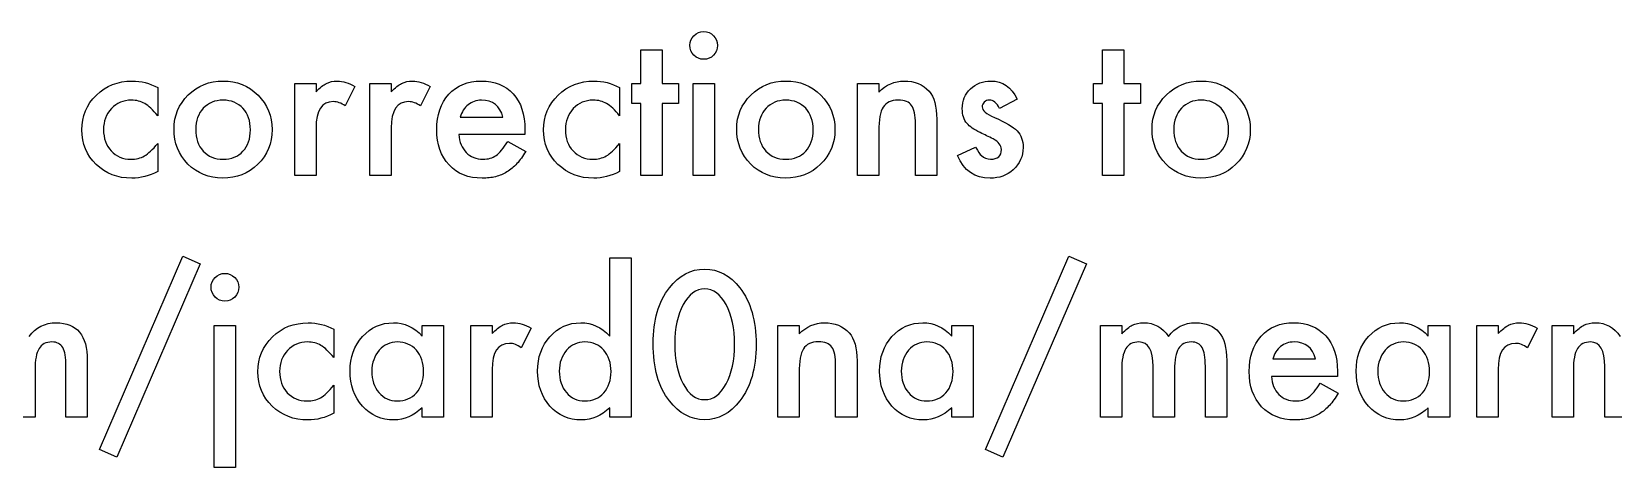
# Model space of a CAD drawing. Extents: x 38 to 923, y 6 to 515.
# Drawn here: x 651.7 to 782.5, y 197.3 to 233.4 of the extents above; entities that cross this region are included whole.
import ezdxf

# ---------------------------------------------------------------- set-up
doc = ezdxf.new("R2010")
doc.units = 0
doc.layers.add('MeArm1.0', color=7, linetype='CONTINUOUS')

msp = doc.modelspace()

# ---------------------------------------------------------------- linework, layer by layer
at = {"layer": 'MeArm1.0', "color": 7}
for points in [[(703.79309, 227.41516), (703.79309, 221.44641), (702.03528, 221.44641), (702.03528, 227.41516), (701.28528, 227.41516), (701.28528, 229.05579), (702.03528, 229.05579), (702.03528, 231.84485), (703.79309, 231.84485), (703.79309, 229.05579), (705.16028, 229.05579), (705.16028, 227.41516), (703.79309, 227.41516)], [(741.98059, 227.41516), (741.98059, 221.44641), (740.22278, 221.44641), (740.22278, 227.41516), (739.47278, 227.41516), (739.47278, 229.05579), (740.22278, 229.05579), (740.22278, 231.84485), (741.98059, 231.84485), (741.98059, 229.05579), (743.34778, 229.05579), (743.34778, 227.41516), (741.98059, 227.41516)], [(673.41809, 229.05579), (675.1759, 229.05579), (675.1759, 228.3761)], [(675.1759, 225.39172), (675.1759, 221.44641), (673.41809, 221.44641), (673.41809, 229.05579)], [(679.63684, 229.05579), (681.39465, 229.05579), (681.39465, 228.3761)], [(681.39465, 225.39172), (681.39465, 221.44641), (679.63684, 221.44641), (679.63684, 229.05579)], [(708.1134, 229.05579), (708.1134, 221.44641), (706.35559, 221.44641), (706.35559, 229.05579), (708.1134, 229.05579)], [(719.94934, 229.05579), (721.71497, 229.05579), (721.71497, 228.35266)], [(721.71497, 225.11829), (721.71497, 221.44641), (719.94934, 221.44641), (719.94934, 229.05579)], [(662.08997, 228.72766), (662.08997, 226.39172)], [(678.39465, 228.8136), (677.58997, 227.20422)], [(684.6134, 228.8136), (683.80872, 227.20422)], [(700.27747, 228.72766), (700.27747, 226.39172)], [(733.15247, 227.75891), (731.69934, 226.98547)], [(687.1054, 226.27454), (690.63665, 226.27454)], [(692.44934, 225.2511), (692.44134, 224.83704)], [(726.50403, 226.11047), (726.50403, 221.44641), (724.7384, 221.44641), (724.7384, 225.69641)], [(662.08997, 224.10266), (662.08997, 221.78235)], [(692.44153, 224.83704), (686.9884, 224.83704)], [(691.02747, 224.26672), (692.51184, 223.4386)], [(700.27747, 224.10266), (700.27747, 221.78235)], [(728.21497, 223.09485), (729.71497, 223.79016)], [(664.15247, 214.77454), (665.60559, 214.13391), (658.69934, 198.14954), (657.26184, 198.79797), (664.15247, 214.77454)], [(699.46497, 214.64172), (701.23059, 214.64172), (701.23059, 201.44641), (699.46497, 201.44641), (699.46497, 202.24329)], [(699.46497, 208.17297), (699.46497, 214.64172)], [(737.43372, 214.77454), (738.88684, 214.13391), (731.98059, 198.14954), (730.54309, 198.79797), (737.43372, 214.77454)], [(668.51965, 209.05579), (668.51965, 197.30579), (666.76184, 197.30579), (666.76184, 209.05579), (668.51965, 209.05579)], [(676.65247, 208.72766), (676.65247, 206.39172)], [(683.96497, 209.05579), (685.73059, 209.05579), (685.73059, 201.44641), (683.96497, 201.44641), (683.96497, 202.24329)], [(683.96497, 208.17297), (683.96497, 209.05579)], [(687.98059, 209.05579), (689.7384, 209.05579), (689.7384, 208.3761)], [(689.7384, 205.39172), (689.7384, 201.44641), (687.98059, 201.44641), (687.98059, 209.05579)], [(692.95715, 208.8136), (692.15247, 207.20422)], [(713.35559, 209.05579), (715.12122, 209.05579), (715.12122, 208.35266)], [(715.12122, 205.11829), (715.12122, 201.44641), (713.35559, 201.44641), (713.35559, 209.05579)], [(727.74622, 209.05579), (729.51184, 209.05579), (729.51184, 201.44641), (727.74622, 201.44641), (727.74622, 202.24329)], [(727.74622, 208.17297), (727.74622, 209.05579)], [(740.04309, 209.05579), (741.8009, 209.05579), (741.8009, 208.35266)], [(741.8009, 205.3761), (741.8009, 201.44641), (740.04309, 201.44641), (740.04309, 209.05579)], [(767.15247, 209.05579), (768.91809, 209.05579), (768.91809, 201.44641), (767.15247, 201.44641), (767.15247, 202.24329)], [(767.15247, 208.17297), (767.15247, 209.05579)], [(771.16809, 209.05579), (772.9259, 209.05579), (772.9259, 208.3761)], [(772.9259, 205.39172), (772.9259, 201.44641), (771.16809, 201.44641), (771.16809, 209.05579)], [(776.14465, 208.8136), (775.33997, 207.20422)], [(777.38684, 209.05579), (779.14465, 209.05579), (779.14465, 208.35266)], [(779.14465, 205.3761), (779.14465, 201.44641), (777.38684, 201.44641), (777.38684, 209.05579)], [(651.94153, 205.3761), (651.94153, 201.44641), (650.1759, 201.44641), (650.1759, 205.64954)], [(656.26184, 206.14954), (656.26184, 201.44641), (654.49622, 201.44641), (654.49622, 205.67297)], [(719.91028, 206.11047), (719.91028, 201.44641), (718.14465, 201.44641), (718.14465, 205.69641)], [(746.16028, 205.3761), (746.16028, 201.44641), (744.39465, 201.44641), (744.39465, 205.64954)], [(750.48059, 206.14954), (750.48059, 201.44641), (748.71497, 201.44641), (748.71497, 205.67297)], [(754.2929, 206.27454), (757.82415, 206.27454)], [(783.50403, 205.3761), (783.50403, 201.44641), (781.7384, 201.44641), (781.7384, 205.64954)], [(676.65247, 204.10266), (676.65247, 201.78235)], [(759.62903, 204.83704), (754.1759, 204.83704)], [(758.21497, 204.26672), (759.69934, 203.4386)], [(759.63684, 205.2511), (759.62884, 204.83704)]]:
    msp.add_lwpolyline(points, dxfattribs=at)
for points in [[(706.08997, 232.21985), (706.08996, 232.52713), (706.20194, 232.79275), (706.4259, 233.01672)], [(706.4259, 233.01672), (706.64986, 233.24067), (706.91809, 233.35265), (707.23059, 233.35266)], [(707.23059, 233.35266), (707.5483, 233.35265), (707.81913, 233.24067), (708.04309, 233.01672)], [(708.04309, 233.01672), (708.26705, 232.79796), (708.37903, 232.52973), (708.37903, 232.21204)], [(706.4259, 231.39954), (706.20194, 231.62348), (706.08996, 231.89692), (706.08997, 232.21985)], [(708.37903, 232.21204), (708.37903, 231.89432), (708.26705, 231.62348), (708.04309, 231.39954)], [(707.2384, 231.0636), (706.92069, 231.06359), (706.64986, 231.17557), (706.4259, 231.39954)], [(708.04309, 231.39954), (707.82434, 231.17557), (707.55611, 231.06359), (707.2384, 231.0636)], [(657.01184, 228.09485), (657.81392, 228.87609), (658.7983, 229.26672), (659.96497, 229.26672)], [(659.96497, 229.26672), (660.71496, 229.26672), (661.42329, 229.08703), (662.08997, 228.72766)], [(664.6134, 228.11047), (665.39986, 228.8813), (666.35819, 229.26672), (667.4884, 229.26672)], [(667.4884, 229.26672), (668.62381, 229.26672), (669.58735, 228.8787), (670.37903, 228.10266)], [(675.1759, 228.3761), (675.49882, 228.71463), (675.78527, 228.9464), (676.03528, 229.07141)], [(676.03528, 229.07141), (676.29048, 229.20161), (676.59257, 229.26672), (676.94153, 229.26672)], [(676.94153, 229.26672), (677.40506, 229.26672), (677.88944, 229.11567), (678.39465, 228.8136)], [(681.39465, 228.3761), (681.71757, 228.71463), (682.00402, 228.9464), (682.25403, 229.07141)], [(682.25403, 229.07141), (682.50923, 229.20161), (682.81132, 229.26672), (683.16028, 229.26672)], [(683.16028, 229.26672), (683.62381, 229.26672), (684.10819, 229.11567), (684.6134, 228.8136)], [(686.15247, 228.16516), (686.82434, 228.89953), (687.71496, 229.26672), (688.82434, 229.26672)], [(688.82434, 229.26672), (689.94413, 229.26672), (690.82954, 228.90995), (691.48059, 228.19641)], [(695.19934, 228.09485), (696.00142, 228.87609), (696.9858, 229.26672), (698.15247, 229.26672)], [(698.15247, 229.26672), (698.90246, 229.26672), (699.61079, 229.08703), (700.27747, 228.72766)], [(711.14465, 228.11047), (711.93111, 228.8813), (712.88944, 229.26672), (714.01965, 229.26672)], [(714.01965, 229.26672), (715.15506, 229.26672), (716.1186, 228.8787), (716.91028, 228.10266)], [(721.71497, 228.35266), (722.32955, 228.96203), (723.02225, 229.26672), (723.79309, 229.26672)], [(723.79309, 229.26672), (724.6785, 229.26672), (725.36861, 228.98807), (725.8634, 228.43079)], [(729.29309, 228.61829), (729.75663, 229.05057), (730.31913, 229.26672), (730.98059, 229.26672)], [(730.98059, 229.26672), (731.95454, 229.26672), (732.6785, 228.76411), (733.15247, 227.75891)], [(745.4884, 228.11047), (746.27486, 228.8813), (747.23319, 229.26672), (748.3634, 229.26672)], [(748.3634, 229.26672), (749.49881, 229.26672), (750.46235, 228.8787), (751.25403, 228.10266)], [(655.80872, 225.21985), (655.80872, 226.35526), (656.20976, 227.31359), (657.01184, 228.09485)], [(659.91028, 227.68079), (659.24882, 227.68078), (658.69934, 227.44901), (658.26184, 226.98547)], [(661.01184, 227.39954), (660.69934, 227.58703), (660.33215, 227.68078), (659.91028, 227.68079)], [(663.43372, 225.30579), (663.43372, 226.40474), (663.82694, 227.33963), (664.6134, 228.11047)], [(667.4884, 227.68084), (666.81652, 227.68083), (666.27225, 227.45687), (665.85559, 227.00896)], [(669.13684, 227.00896), (668.72017, 227.45687), (668.17069, 227.68083), (667.4884, 227.68084)], [(670.37903, 228.10266), (671.16027, 227.32661), (671.55089, 226.37349), (671.5509, 225.24329)], [(685.15247, 225.24329), (685.15247, 226.44641), (685.4858, 227.42036), (686.15247, 228.16516)], [(688.86321, 227.68079), (688.64967, 227.68078), (688.44915, 227.64689), (688.26165, 227.57922)], [(690.63665, 226.27454), (690.39185, 227.21203), (689.80071, 227.68078), (688.86321, 227.68079)], [(691.48059, 228.19641), (692.12642, 227.48807), (692.44933, 226.5063), (692.44934, 225.2511)], [(693.99622, 225.21985), (693.99622, 226.35526), (694.39726, 227.31359), (695.19934, 228.09485)], [(698.09778, 227.68079), (697.43632, 227.68078), (696.88684, 227.44901), (696.44934, 226.98547)], [(699.19934, 227.39954), (698.88684, 227.58703), (698.51965, 227.68078), (698.09778, 227.68079)], [(709.96497, 225.30579), (709.96497, 226.40474), (710.35819, 227.33963), (711.14465, 228.11047)], [(714.01965, 227.68084), (713.34777, 227.68083), (712.8035, 227.45687), (712.38684, 227.00896)], [(715.66809, 227.00896), (715.25142, 227.45687), (714.70194, 227.68083), (714.01965, 227.68084)], [(716.91028, 228.10266), (717.69152, 227.32661), (718.08214, 226.37349), (718.08215, 225.24329)], [(723.31653, 227.6886), (722.73319, 227.68859), (722.31913, 227.49588), (722.07434, 227.11047)], [(724.4259, 227.2511), (724.22277, 227.54276), (723.85298, 227.68859), (723.31653, 227.6886)], [(725.8634, 228.43079), (726.29048, 227.95682), (726.50402, 227.18338), (726.50403, 226.11047)], [(728.6134, 226.97766), (728.6134, 227.63911), (728.83996, 228.18599), (729.29309, 228.61829)], [(730.84778, 227.6886), (730.68632, 227.68859), (730.5483, 227.6339), (730.43372, 227.52454)], [(731.69934, 226.98547), (731.47017, 227.45422), (731.18632, 227.68859), (730.84778, 227.6886)], [(744.30872, 225.30579), (744.30872, 226.40474), (744.70194, 227.33963), (745.4884, 228.11047)], [(748.3634, 227.68084), (747.69152, 227.68083), (747.14725, 227.45687), (746.73059, 227.00896)], [(750.01184, 227.00896), (749.59517, 227.45687), (749.04569, 227.68083), (748.3634, 227.68084)], [(751.25403, 228.10266), (752.03527, 227.32661), (752.42589, 226.37349), (752.4259, 225.24329)], [(658.26184, 226.98547), (657.82434, 226.52193), (657.60559, 225.9412), (657.60559, 225.24329)], [(662.08997, 226.39172), (661.68892, 226.8813), (661.32954, 227.21724), (661.01184, 227.39954)], [(665.85559, 227.00896), (665.43892, 226.56104), (665.23059, 225.98291), (665.23059, 225.27459)], [(669.75403, 225.23552), (669.75402, 225.9751), (669.54829, 226.56625), (669.13684, 227.00896)], [(676.6134, 227.5636), (675.65507, 227.56359), (675.1759, 226.83963), (675.1759, 225.39172)], [(677.58997, 227.20422), (677.25663, 227.4438), (676.93111, 227.56359), (676.6134, 227.5636)], [(682.83215, 227.5636), (681.87382, 227.56359), (681.39465, 226.83963), (681.39465, 225.39172)], [(683.80872, 227.20422), (683.47538, 227.4438), (683.14986, 227.56359), (682.83215, 227.5636)], [(687.3554, 226.86047), (687.24602, 226.68859), (687.16269, 226.49328), (687.1054, 226.27454)], [(687.74603, 227.29797), (687.59498, 227.17818), (687.46477, 227.03234), (687.3554, 226.86047)], [(688.26165, 227.57922), (688.07415, 227.51672), (687.90227, 227.42297), (687.74603, 227.29797)], [(696.44934, 226.98547), (696.01184, 226.52193), (695.79309, 225.9412), (695.79309, 225.24329)], [(700.27747, 226.39172), (699.87642, 226.8813), (699.51704, 227.21724), (699.19934, 227.39954)], [(712.38684, 227.00896), (711.97017, 226.56104), (711.76184, 225.98291), (711.76184, 225.27459)], [(716.28528, 225.23552), (716.28527, 225.9751), (716.07954, 226.56625), (715.66809, 227.00896)], [(722.07434, 227.11047), (721.83475, 226.73026), (721.71496, 226.0662), (721.71497, 225.11829)], [(724.7384, 225.69641), (724.7384, 226.44641), (724.63423, 226.96463), (724.4259, 227.2511)], [(729.01184, 225.7511), (728.74621, 226.0688), (728.6134, 226.47766), (728.6134, 226.97766)], [(730.43372, 227.52454), (730.31913, 227.42036), (730.26184, 227.28495), (730.26184, 227.11829)], [(730.26184, 227.11829), (730.26184, 226.82661), (730.60038, 226.53755), (731.27747, 226.2511)], [(746.73059, 227.00896), (746.31392, 226.56104), (746.10559, 225.98291), (746.10559, 225.27459)], [(750.62903, 225.23552), (750.62902, 225.9751), (750.42329, 226.56625), (750.01184, 227.00896)], [(656.99622, 222.36829), (656.20455, 223.13391), (655.80872, 224.08443), (655.80872, 225.21985)], [(657.60559, 225.24329), (657.60559, 224.52974), (657.81653, 223.9438), (658.2384, 223.48547)], [(664.58997, 222.39954), (663.81913, 223.17037), (663.43372, 224.13912), (663.43372, 225.30579)], [(665.23059, 225.27459), (665.23059, 224.51417), (665.43371, 223.9126), (665.83997, 223.4699)], [(669.13684, 223.46209), (669.54829, 223.90479), (669.75402, 224.49594), (669.75403, 225.23552)], [(671.5509, 225.24329), (671.55089, 224.10266), (671.15767, 223.14693), (670.37122, 222.3761)], [(686.18372, 222.32141), (685.49621, 223.05578), (685.15247, 224.02974), (685.15247, 225.24329)], [(695.18372, 222.36829), (694.39205, 223.13391), (693.99622, 224.08443), (693.99622, 225.21985)], [(695.79309, 225.24329), (695.79309, 224.52974), (696.00403, 223.9438), (696.4259, 223.48547)], [(711.12122, 222.39954), (710.35038, 223.17037), (709.96497, 224.13912), (709.96497, 225.30579)], [(711.76184, 225.27459), (711.76184, 224.51417), (711.96496, 223.9126), (712.37122, 223.4699)], [(715.66809, 223.46209), (716.07954, 223.90479), (716.28527, 224.49594), (716.28528, 225.23552)], [(718.08215, 225.24329), (718.08214, 224.10266), (717.68892, 223.14693), (716.90247, 222.3761)], [(730.08997, 225.0011), (729.57955, 225.25109), (729.22017, 225.50109), (729.01184, 225.7511)], [(730.62903, 224.74329), (730.45194, 224.82659), (730.27225, 224.91255), (730.08997, 225.0011)], [(731.27747, 226.2511), (732.20975, 225.85005), (732.83736, 225.48026), (733.16028, 225.14172)], [(733.16028, 225.14172), (733.48319, 224.80318), (733.64465, 224.34745), (733.64465, 223.77454)], [(745.46497, 222.39954), (744.69413, 223.17037), (744.30872, 224.13912), (744.30872, 225.30579)], [(746.10559, 225.27459), (746.10559, 224.51417), (746.30871, 223.9126), (746.71497, 223.4699)], [(750.01184, 223.46209), (750.42329, 223.90479), (750.62902, 224.49594), (750.62903, 225.23552)], [(752.4259, 225.24329), (752.42589, 224.10266), (752.03267, 223.14693), (751.24622, 222.3761)], [(660.9884, 223.07141), (661.3009, 223.24849), (661.66808, 223.59224), (662.08997, 224.10266)], [(686.9884, 224.83704), (687.0353, 224.21203), (687.2384, 223.71464), (687.59778, 223.34485)], [(690.06653, 223.11047), (690.34777, 223.31881), (690.66808, 223.70422), (691.02747, 224.26672)], [(699.1759, 223.07141), (699.4884, 223.24849), (699.85558, 223.59224), (700.27747, 224.10266)], [(729.71497, 223.79016), (729.9233, 223.42558), (730.08215, 223.19381), (730.19153, 223.09485)], [(731.16028, 224.48547), (730.98319, 224.57397), (730.80611, 224.65995), (730.62903, 224.74329)], [(731.84778, 223.61047), (731.84777, 223.92297), (731.61861, 224.21464), (731.16028, 224.48547)], [(733.64465, 223.77454), (733.64465, 223.04016), (733.37381, 222.42558), (732.83215, 221.93079)], [(659.94934, 221.22766), (658.77225, 221.22766), (657.78788, 221.60787), (656.99622, 222.36829)], [(658.2384, 223.48547), (658.66548, 223.02714), (659.20975, 222.79797), (659.87122, 222.79797)], [(659.87122, 222.79797), (660.29309, 222.79797), (660.66548, 222.88907), (660.9884, 223.07141)], [(667.45715, 221.22766), (666.31652, 221.22766), (665.3608, 221.61829), (664.58997, 222.39954)], [(665.83997, 223.4699), (666.25663, 223.02198), (666.80611, 222.79802), (667.4884, 222.79802)], [(670.37122, 222.3761), (669.57954, 221.61047), (668.60819, 221.22766), (667.45715, 221.22766)], [(667.4884, 222.79802), (668.1759, 222.79802), (668.72538, 223.01938), (669.13684, 223.46209)], [(687.59778, 223.34485), (687.95715, 222.98026), (688.41809, 222.79797), (688.98059, 222.79797)], [(688.98059, 222.79797), (689.41809, 222.79797), (689.78006, 222.90214), (690.06653, 223.11047)], [(691.78528, 222.43079), (691.53006, 222.15474), (691.25663, 221.92558), (690.96497, 221.74329)], [(692.51184, 223.4386), (692.28267, 223.04797), (692.04048, 222.71203), (691.78528, 222.43079)], [(698.13684, 221.22766), (696.95975, 221.22766), (695.97538, 221.60787), (695.18372, 222.36829)], [(696.4259, 223.48547), (696.85298, 223.02714), (697.39725, 222.79797), (698.05872, 222.79797)], [(698.05872, 222.79797), (698.48059, 222.79797), (698.85298, 222.88907), (699.1759, 223.07141)], [(713.9884, 221.22766), (712.84777, 221.22766), (711.89205, 221.61829), (711.12122, 222.39954)], [(712.37122, 223.4699), (712.78788, 223.02198), (713.33736, 222.79802), (714.01965, 222.79802)], [(716.90247, 222.3761), (716.11079, 221.61047), (715.13944, 221.22766), (713.9884, 221.22766)], [(714.01965, 222.79802), (714.70715, 222.79802), (715.25663, 223.01938), (715.66809, 223.46209)], [(730.9259, 221.22766), (729.64986, 221.22766), (728.74621, 221.85006), (728.21497, 223.09485)], [(730.19153, 223.09485), (730.40507, 222.89693), (730.66028, 222.79797), (730.95715, 222.79797)], [(730.95715, 222.79797), (731.5509, 222.79797), (731.84777, 223.06881), (731.84778, 223.61047)], [(748.33215, 221.22766), (747.19152, 221.22766), (746.2358, 221.61829), (745.46497, 222.39954)], [(746.71497, 223.4699), (747.13163, 223.02198), (747.68111, 222.79802), (748.3634, 222.79802)], [(751.24622, 222.3761), (750.45454, 221.61047), (749.48319, 221.22766), (748.33215, 221.22766)], [(748.3634, 222.79802), (749.0509, 222.79802), (749.60038, 223.01938), (750.01184, 223.46209)], [(662.08997, 221.78235), (661.37642, 221.41256), (660.66288, 221.22766), (659.94934, 221.22766)], [(688.91809, 221.22766), (687.78267, 221.22766), (686.87121, 221.59224), (686.18372, 222.32141)], [(690.01965, 221.35266), (689.68111, 221.26936), (689.31392, 221.22766), (688.91809, 221.22766)], [(690.96497, 221.74329), (690.67329, 221.5662), (690.35819, 221.43599), (690.01965, 221.35266)], [(700.27747, 221.78235), (699.56392, 221.41256), (698.85038, 221.22766), (698.13684, 221.22766)], [(732.83215, 221.93079), (732.30611, 221.46204), (731.67069, 221.22766), (730.9259, 221.22766)], [(666.83215, 213.01672), (667.05611, 213.24067), (667.32434, 213.35265), (667.63684, 213.35266)], [(667.63684, 213.35266), (667.95455, 213.35265), (668.22538, 213.24067), (668.44934, 213.01672)], [(704.39465, 212.15735), (705.19673, 213.1938), (706.16809, 213.71202), (707.30872, 213.71204)], [(707.30872, 213.71204), (708.44933, 213.71202), (709.42069, 213.1938), (710.22278, 212.15735)], [(666.49622, 212.21985), (666.49621, 212.52713), (666.60819, 212.79275), (666.83215, 213.01672)], [(666.83215, 211.39954), (666.60819, 211.62348), (666.49621, 211.89692), (666.49622, 212.21985)], [(668.44934, 213.01672), (668.6733, 212.79796), (668.78528, 212.52973), (668.78528, 212.21204)], [(668.78528, 212.21204), (668.78528, 211.89432), (668.6733, 211.62348), (668.44934, 211.39954)], [(703.0509, 207.55579), (703.0509, 209.47765), (703.49882, 211.01151), (704.39465, 212.15735)], [(707.30872, 212.06342), (706.60038, 212.06341), (706.01184, 211.63112), (705.54309, 210.76654)], [(709.08215, 210.76654), (708.6134, 211.63112), (708.02225, 212.06341), (707.30872, 212.06342)], [(710.22278, 212.15735), (711.1186, 211.01151), (711.56652, 209.45161), (711.56653, 207.47766)], [(667.64465, 211.0636), (667.32694, 211.06359), (667.05611, 211.17557), (666.83215, 211.39954)], [(668.44934, 211.39954), (668.23059, 211.17557), (667.96236, 211.06359), (667.64465, 211.0636)], [(705.54309, 210.76654), (705.07434, 209.90716), (704.83996, 208.83424), (704.83997, 207.54779)], [(709.78528, 207.48529), (709.78527, 208.80299), (709.5509, 209.89674), (709.08215, 210.76654)], [(651.44934, 208.14172), (652.00142, 208.89172), (652.74881, 209.26672), (653.69153, 209.26672)], [(653.69153, 209.26672), (655.40506, 209.26672), (656.26183, 208.22765), (656.26184, 206.14954)], [(670.37122, 205.21985), (670.37122, 206.35526), (670.77226, 207.31359), (671.57434, 208.09485)], [(671.57434, 208.09485), (672.37642, 208.87609), (673.3608, 209.26672), (674.52747, 209.26672)], [(674.52747, 209.26672), (675.27746, 209.26672), (675.98579, 209.08703), (676.65247, 208.72766)], [(677.99622, 205.27454), (677.99622, 206.41516), (678.33736, 207.36568), (679.01965, 208.1261)], [(679.01965, 208.1261), (679.70194, 208.88651), (680.55611, 209.26672), (681.58215, 209.26672)], [(681.58215, 209.26672), (682.46756, 209.26672), (683.26183, 208.90213), (683.96497, 208.17297)], [(689.7384, 208.3761), (690.06132, 208.71463), (690.34777, 208.9464), (690.59778, 209.07141)], [(690.59778, 209.07141), (690.85298, 209.20161), (691.15507, 209.26672), (691.50403, 209.26672)], [(691.50403, 209.26672), (691.96756, 209.26672), (692.45194, 209.11567), (692.95715, 208.8136)], [(693.49622, 205.27454), (693.49622, 206.40995), (693.83736, 207.35786), (694.51965, 208.11829)], [(694.51965, 208.11829), (695.19673, 208.8839), (696.0483, 209.26672), (697.07434, 209.26672)], [(697.07434, 209.26672), (697.96496, 209.26672), (698.76183, 208.90213), (699.46497, 208.17297)], [(715.12122, 208.35266), (715.7358, 208.96203), (716.4285, 209.26672), (717.19934, 209.26672)], [(717.19934, 209.26672), (718.08475, 209.26672), (718.77486, 208.98807), (719.26965, 208.43079)], [(719.26965, 208.43079), (719.69673, 207.95682), (719.91027, 207.18338), (719.91028, 206.11047)], [(721.77747, 205.27454), (721.77747, 206.41516), (722.11861, 207.36568), (722.8009, 208.1261)], [(722.8009, 208.1261), (723.48319, 208.88651), (724.33736, 209.26672), (725.3634, 209.26672)], [(725.3634, 209.26672), (726.24881, 209.26672), (727.04308, 208.90213), (727.74622, 208.17297)], [(741.8009, 208.35266), (742.13944, 208.70682), (742.4285, 208.9464), (742.66809, 209.07141)], [(742.66809, 209.07141), (742.9233, 209.20161), (743.24361, 209.26672), (743.62903, 209.26672)], [(743.62903, 209.26672), (744.4884, 209.26672), (745.16808, 208.89172), (745.66809, 208.14172)], [(745.66809, 208.14172), (746.22017, 208.89172), (746.96756, 209.26672), (747.91028, 209.26672)], [(747.91028, 209.26672), (749.62381, 209.26672), (750.48058, 208.22765), (750.48059, 206.14954)], [(752.33997, 205.24329), (752.33997, 206.44641), (752.6733, 207.42036), (753.33997, 208.16516)], [(753.33997, 208.16516), (754.01184, 208.89953), (754.90246, 209.26672), (756.01184, 209.26672)], [(756.01184, 209.26672), (757.13163, 209.26672), (758.01704, 208.90995), (758.66809, 208.19641)], [(758.66809, 208.19641), (759.31392, 207.48807), (759.63683, 206.5063), (759.63684, 205.2511)], [(761.18372, 205.27454), (761.18372, 206.41516), (761.52486, 207.36568), (762.20715, 208.1261)], [(762.20715, 208.1261), (762.88944, 208.88651), (763.74361, 209.26672), (764.76965, 209.26672)], [(764.76965, 209.26672), (765.65506, 209.26672), (766.44933, 208.90213), (767.15247, 208.17297)], [(772.9259, 208.3761), (773.24882, 208.71463), (773.53527, 208.9464), (773.78528, 209.07141)], [(773.78528, 209.07141), (774.04048, 209.20161), (774.34257, 209.26672), (774.69153, 209.26672)], [(774.69153, 209.26672), (775.15506, 209.26672), (775.63944, 209.11567), (776.14465, 208.8136)], [(779.14465, 208.35266), (779.48319, 208.70682), (779.77225, 208.9464), (780.01184, 209.07141)], [(780.01184, 209.07141), (780.26705, 209.20161), (780.58736, 209.26672), (780.97278, 209.26672)], [(780.97278, 209.26672), (781.83215, 209.26672), (782.51183, 208.89172), (783.01184, 208.14172)], [(652.26965, 207.13391), (652.0509, 206.76932), (651.94152, 206.18339), (651.94153, 205.3761)], [(653.33215, 207.68079), (652.84777, 207.68078), (652.4936, 207.49849), (652.26965, 207.13391)], [(654.23059, 207.21985), (654.04829, 207.52713), (653.74881, 207.68078), (653.33215, 207.68079)], [(654.49622, 205.67297), (654.49621, 206.40214), (654.40762, 206.91776), (654.23059, 207.21985)], [(672.82434, 206.98547), (672.38684, 206.52193), (672.16809, 205.9412), (672.16809, 205.24329)], [(674.47278, 207.68079), (673.81132, 207.68078), (673.26184, 207.44901), (672.82434, 206.98547)], [(675.57434, 207.39954), (675.26184, 207.58703), (674.89465, 207.68078), (674.47278, 207.68079)], [(676.65247, 206.39172), (676.25142, 206.8813), (675.89204, 207.21724), (675.57434, 207.39954)], [(680.39465, 206.99329), (679.99361, 206.52974), (679.79309, 205.95682), (679.79309, 205.27454)], [(681.91028, 207.68079), (681.30611, 207.68078), (680.8009, 207.45161), (680.39465, 206.99329)], [(683.47278, 207.0011), (683.07173, 207.45422), (682.5509, 207.68078), (681.91028, 207.68079)], [(684.07434, 205.23547), (684.07433, 205.94901), (683.87381, 206.53755), (683.47278, 207.0011)], [(691.1759, 207.5636), (690.21757, 207.56359), (689.7384, 206.83963), (689.7384, 205.39172)], [(692.15247, 207.20422), (691.81913, 207.4438), (691.49361, 207.56359), (691.1759, 207.5636)], [(695.89465, 206.99329), (695.49361, 206.52974), (695.29309, 205.95682), (695.29309, 205.27454)], [(697.41028, 207.68079), (696.80611, 207.68078), (696.3009, 207.45161), (695.89465, 206.99329)], [(698.97278, 207.0011), (698.57173, 207.45422), (698.0509, 207.68078), (697.41028, 207.68079)], [(699.57434, 205.23547), (699.57433, 205.94901), (699.37381, 206.53755), (698.97278, 207.0011)], [(704.39465, 202.80579), (703.49882, 203.95162), (703.0509, 205.53495), (703.0509, 207.55579)], [(704.83997, 207.54779), (704.83996, 206.20925), (705.07173, 205.09727), (705.53528, 204.21186)], [(709.08215, 204.21186), (709.5509, 205.07644), (709.78527, 206.16758), (709.78528, 207.48529)], [(711.56653, 207.47766), (711.56652, 205.50891), (711.1186, 203.95162), (710.22278, 202.80579)], [(715.48059, 207.11047), (715.241, 206.73026), (715.12121, 206.0662), (715.12122, 205.11829)], [(716.72278, 207.6886), (716.13944, 207.68859), (715.72538, 207.49588), (715.48059, 207.11047)], [(717.83215, 207.2511), (717.62902, 207.54276), (717.25923, 207.68859), (716.72278, 207.6886)], [(718.14465, 205.69641), (718.14465, 206.44641), (718.04048, 206.96463), (717.83215, 207.2511)], [(724.1759, 206.99329), (723.77486, 206.52974), (723.57434, 205.95682), (723.57434, 205.27454)], [(725.69153, 207.68079), (725.08736, 207.68078), (724.58215, 207.45161), (724.1759, 206.99329)], [(727.25403, 207.0011), (726.85298, 207.45422), (726.33215, 207.68078), (725.69153, 207.68079)], [(727.85559, 205.23547), (727.85558, 205.94901), (727.65506, 206.53755), (727.25403, 207.0011)], [(742.13684, 207.1261), (741.91288, 206.7563), (741.8009, 206.17297), (741.8009, 205.3761)], [(743.22278, 207.68079), (742.72798, 207.68078), (742.366, 207.49588), (742.13684, 207.1261)], [(744.39465, 205.64954), (744.39465, 207.0037), (744.00402, 207.68078), (743.22278, 207.68079)], [(746.4884, 207.13391), (746.26965, 206.76932), (746.16027, 206.18339), (746.16028, 205.3761)], [(747.5509, 207.68079), (747.06652, 207.68078), (746.71235, 207.49849), (746.4884, 207.13391)], [(748.44934, 207.21985), (748.26704, 207.52713), (747.96756, 207.68078), (747.5509, 207.68079)], [(748.71497, 205.67297), (748.71496, 206.40214), (748.62637, 206.91776), (748.44934, 207.21985)], [(754.5429, 206.86047), (754.43352, 206.68859), (754.35019, 206.49328), (754.2929, 206.27454)], [(754.93353, 207.29797), (754.78248, 207.17818), (754.65227, 207.03234), (754.5429, 206.86047)], [(755.44915, 207.57922), (755.26165, 207.51672), (755.08977, 207.42297), (754.93353, 207.29797)], [(756.05071, 207.68079), (755.83717, 207.68078), (755.63665, 207.64689), (755.44915, 207.57922)], [(757.82415, 206.27454), (757.57935, 207.21203), (756.98821, 207.68078), (756.05071, 207.68079)], [(763.58215, 206.99329), (763.18111, 206.52974), (762.98059, 205.95682), (762.98059, 205.27454)], [(765.09778, 207.68079), (764.49361, 207.68078), (763.9884, 207.45161), (763.58215, 206.99329)], [(766.66028, 207.0011), (766.25923, 207.45422), (765.7384, 207.68078), (765.09778, 207.68079)], [(767.26184, 205.23547), (767.26183, 205.94901), (767.06131, 206.53755), (766.66028, 207.0011)], [(774.3634, 207.5636), (773.40507, 207.56359), (772.9259, 206.83963), (772.9259, 205.39172)], [(775.33997, 207.20422), (775.00663, 207.4438), (774.68111, 207.56359), (774.3634, 207.5636)], [(779.48059, 207.1261), (779.25663, 206.7563), (779.14465, 206.17297), (779.14465, 205.3761)], [(780.56653, 207.68079), (780.07173, 207.68078), (779.70975, 207.49588), (779.48059, 207.1261)], [(781.7384, 205.64954), (781.7384, 207.0037), (781.34777, 207.68078), (780.56653, 207.68079)], [(671.55872, 202.36829), (670.76705, 203.13391), (670.37122, 204.08443), (670.37122, 205.21985)], [(672.16809, 205.24329), (672.16809, 204.52974), (672.37903, 203.9438), (672.8009, 203.48547)], [(675.5509, 203.07141), (675.8634, 203.24849), (676.23058, 203.59224), (676.65247, 204.10266)], [(679.01965, 202.36829), (678.33736, 203.14433), (677.99622, 204.11308), (677.99622, 205.27454)], [(679.79309, 205.27454), (679.79309, 204.54537), (679.9884, 203.95162), (680.37903, 203.49329)], [(683.47278, 203.46985), (683.87381, 203.93339), (684.07433, 204.52193), (684.07434, 205.23547)], [(694.51965, 202.36829), (693.83736, 203.14433), (693.49622, 204.11308), (693.49622, 205.27454)], [(695.29309, 205.27454), (695.29309, 204.54537), (695.4884, 203.95162), (695.87903, 203.49329)], [(698.97278, 203.46985), (699.37381, 203.93339), (699.57433, 204.52193), (699.57434, 205.23547)], [(705.53528, 204.21186), (705.99882, 203.34206), (706.58996, 202.90717), (707.30872, 202.90717)], [(707.30872, 202.90717), (708.02225, 202.90717), (708.6134, 203.34206), (709.08215, 204.21186)], [(722.8009, 202.36829), (722.11861, 203.14433), (721.77747, 204.11308), (721.77747, 205.27454)], [(723.57434, 205.27454), (723.57434, 204.54537), (723.76965, 203.95162), (724.16028, 203.49329)], [(727.25403, 203.46985), (727.65506, 203.93339), (727.85558, 204.52193), (727.85559, 205.23547)], [(753.37122, 202.32141), (752.68371, 203.05578), (752.33997, 204.02974), (752.33997, 205.24329)], [(754.1759, 204.83704), (754.2228, 204.21203), (754.4259, 203.71464), (754.78528, 203.34485)], [(757.25403, 203.11047), (757.53527, 203.31881), (757.85558, 203.70422), (758.21497, 204.26672)], [(762.20715, 202.36829), (761.52486, 203.14433), (761.18372, 204.11308), (761.18372, 205.27454)], [(762.98059, 205.27454), (762.98059, 204.54537), (763.1759, 203.95162), (763.56653, 203.49329)], [(766.66028, 203.46985), (767.06131, 203.93339), (767.26183, 204.52193), (767.26184, 205.23547)], [(672.8009, 203.48547), (673.22798, 203.02714), (673.77225, 202.79797), (674.43372, 202.79797)], [(674.43372, 202.79797), (674.85559, 202.79797), (675.22798, 202.88907), (675.5509, 203.07141)], [(680.37903, 203.49329), (680.78007, 203.02974), (681.28527, 202.79797), (681.89465, 202.79797)], [(681.89465, 202.79797), (682.54569, 202.79797), (683.07173, 203.02193), (683.47278, 203.46985)], [(695.87903, 203.49329), (696.28007, 203.02974), (696.78527, 202.79797), (697.39465, 202.79797)], [(697.39465, 202.79797), (698.04569, 202.79797), (698.57173, 203.02193), (698.97278, 203.46985)], [(707.31653, 201.2511), (706.18111, 201.2511), (705.20715, 201.76933), (704.39465, 202.80579)], [(710.22278, 202.80579), (709.42069, 201.76933), (708.45194, 201.2511), (707.31653, 201.2511)], [(724.16028, 203.49329), (724.56132, 203.02974), (725.06652, 202.79797), (725.6759, 202.79797)], [(725.6759, 202.79797), (726.32694, 202.79797), (726.85298, 203.02193), (727.25403, 203.46985)], [(754.78528, 203.34485), (755.14465, 202.98026), (755.60559, 202.79797), (756.16809, 202.79797)], [(756.16809, 202.79797), (756.60559, 202.79797), (756.96756, 202.90214), (757.25403, 203.11047)], [(759.69934, 203.4386), (759.47017, 203.04797), (759.22798, 202.71203), (758.97278, 202.43079)], [(763.56653, 203.49329), (763.96757, 203.02974), (764.47277, 202.79797), (765.08215, 202.79797)], [(765.08215, 202.79797), (765.73319, 202.79797), (766.25923, 203.02193), (766.66028, 203.46985)], [(674.51184, 201.22766), (673.33475, 201.22766), (672.35038, 201.60787), (671.55872, 202.36829)], [(676.65247, 201.78235), (675.93892, 201.41256), (675.22538, 201.22766), (674.51184, 201.22766)], [(681.62903, 201.22766), (680.57694, 201.22766), (679.70715, 201.60787), (679.01965, 202.36829)], [(683.96497, 202.24329), (683.241, 201.5662), (682.46236, 201.22766), (681.62903, 201.22766)], [(697.1134, 201.22766), (696.07173, 201.22766), (695.20715, 201.60787), (694.51965, 202.36829)], [(699.46497, 202.24329), (698.77225, 201.5662), (697.9884, 201.22766), (697.1134, 201.22766)], [(725.41028, 201.22766), (724.35819, 201.22766), (723.4884, 201.60787), (722.8009, 202.36829)], [(727.74622, 202.24329), (727.02225, 201.5662), (726.24361, 201.22766), (725.41028, 201.22766)], [(756.10559, 201.22766), (754.97017, 201.22766), (754.05871, 201.59224), (753.37122, 202.32141)], [(758.15247, 201.74329), (757.86079, 201.5662), (757.54569, 201.43599), (757.20715, 201.35266)], [(758.97278, 202.43079), (758.71756, 202.15474), (758.44413, 201.92558), (758.15247, 201.74329)], [(764.81653, 201.22766), (763.76444, 201.22766), (762.89465, 201.60787), (762.20715, 202.36829)], [(767.15247, 202.24329), (766.4285, 201.5662), (765.64986, 201.22766), (764.81653, 201.22766)], [(757.20715, 201.35266), (756.86861, 201.26936), (756.50142, 201.22766), (756.10559, 201.22766)]]:
    msp.add_open_spline(points, degree=3, dxfattribs=at)

doc.saveas('drawing.dxf')
